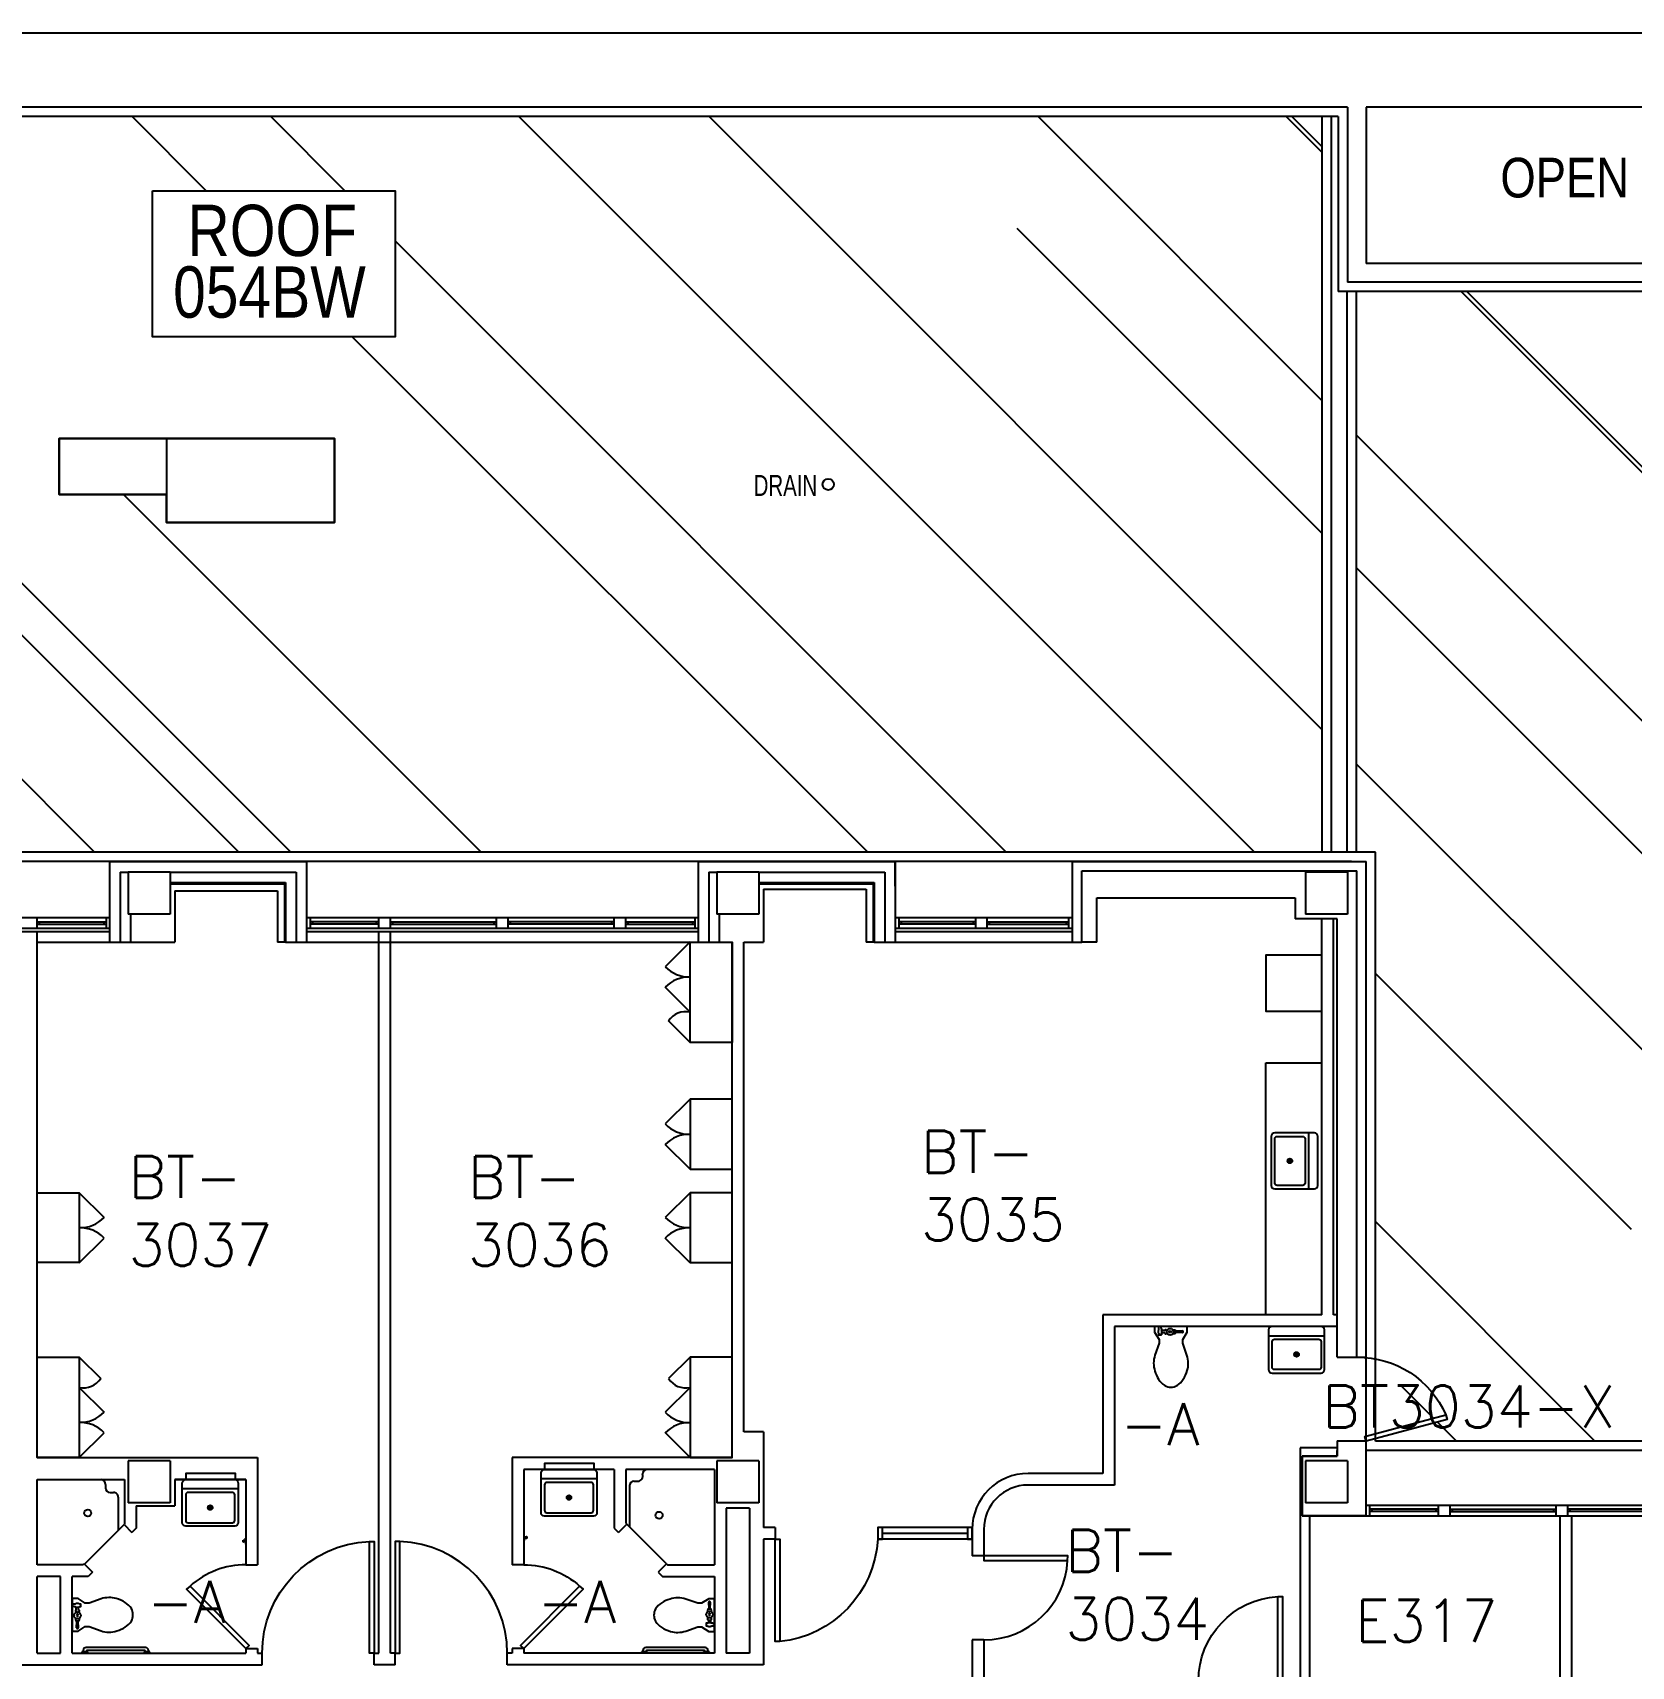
# Model space of a CAD drawing. Extents: x 2912 to 7121, y 18087 to 19938.
# Drawn here: x 5547 to 6233, y 19237 to 19938 of the extents above; entities that cross this region are included whole.
import ezdxf
from ezdxf.enums import TextEntityAlignment as Align

# ---------------------------------------------------------------- set-up
doc = ezdxf.new("R2010")
doc.units = 0
doc.header["$MEASUREMENT"] = 0
for name, color, linetype in [('ARDOOR', 7, 'CONTINUOUS'), ('ARROOMNO', 4, 'CONTINUOUS'), ('ARWALL', 7, 'CONTINUOUS'), ('ARWINDOW', 7, 'CONTINUOUS'), ('COL', 14, 'CONTINUOUS'), ('EQUIP', 30, 'CONTINUOUS'), ('EXDOOR', 8, 'CONTINUOUS'), ('EXROOF', 9, 'CONTINUOUS'), ('EXROOF_TEXT', 134, 'CONTINUOUS'), ('EXWALL', 8, 'CONTINUOUS'), ('EXWINDOW', 8, 'CONTINUOUS'), ('MILL', 1, 'CONTINUOUS'), ('MPFIXTURE', 3, 'CONTINUOUS'), ('TXT', 4, 'CONTINUOUS')]:
    doc.layers.add(name, color=color, linetype=linetype)
doc.styles.add('ARIAL_NARROW', font='ARIALN.TTF', dxfattribs={"height": 17})
doc.styles.add('ROMANS', font='romans.shx', dxfattribs={"height": 18})

msp = doc.modelspace()

# ---------------------------------------------------------------- hatches: boundary and pattern name
at = {"layer": 'EXROOF'}
h = msp.add_hatch(dxfattribs=at)
h.set_pattern_fill('AR-RROOF', color=256, scale=175, angle=135, style=0)
h.paths.add_polyline_path([(5201.37, 19901.71), (6100.47, 19901.71), (6100.47, 19586.21), (5201.37, 19586.21)])
h.paths.add_polyline_path([(5598.92, 19869.95), (5702.92, 19869.95), (5702.92, 19807.32), (5598.92, 19807.32)], flags=16)
edge = h.paths.add_edge_path(flags=16)
edge.add_arc((5460.47, 19743.96), 2.4, 0, 360)
edge = h.paths.add_edge_path(flags=16)
edge.add_arc((5458.87, 19793.71), 2.87, 0, 360)
edge = h.paths.add_edge_path(flags=16)
edge.add_arc((5358.87, 19631.71), 2.87, 0, 360)
h.paths.add_polyline_path([(5676.87, 19763.71), (5676.87, 19727.71), (5604.87, 19727.71), (5604.87, 19739.71), (5558.87, 19739.71), (5558.87, 19763.71)], flags=16)
h.paths.add_polyline_path([(5304.87, 19691.68), (5328.87, 19691.68), (5328.87, 19595.71), (5304.87, 19595.71)], flags=16)
h.paths.add_polyline_path([(5465.05, 19736.78), (5492.72, 19736.78), (5492.72, 19750.28), (5465.05, 19750.28)], flags=24)
h.paths.add_polyline_path([(5463.66, 19782.2), (5483.05, 19782.2), (5483.05, 19795.7), (5463.66, 19795.7)], flags=24)
h.paths.add_polyline_path([(5358.57, 19620.2), (5377.96, 19620.2), (5377.96, 19633.7), (5358.57, 19633.7)], flags=24)
h.paths.add_polyline_path([(5854.49, 19736.78), (5882.16, 19736.78), (5882.16, 19750.28), (5854.49, 19750.28)], flags=24)
h = msp.add_hatch(dxfattribs=at)
h.set_pattern_fill('AR-RROOF', color=256, scale=175, angle=135, style=0)
h.paths.add_polyline_path([(6880.47, 19901.71), (6804.47, 19901.71), (6804.47, 19826.71), (6612.47, 19826.71), (6612.47, 19901.71), (6551.97, 19901.71), (6551.97, 19826.71), (6359.97, 19826.71), (6359.97, 19901.71), (6299.47, 19901.71), (6299.47, 19826.71), (6115.22, 19826.71), (6115.22, 19586.21), (6123.47, 19586.21), (6123.47, 19333.71), (6880.97, 19333.71), (6880.97, 19273.71), (6946.22, 19273.71), (6946.22, 19554.21), (6837.97, 19554.21), (6837.97, 19840.71), (6880.47, 19840.71)])
edge = h.paths.add_edge_path(flags=16)
edge.add_arc((6576.87, 19761.71), 2.87, 0, 360)
edge = h.paths.add_edge_path(flags=16)
edge.add_arc((6267.87, 19761.71), 2.87, 0, 360)
edge = h.paths.add_edge_path(flags=16)
edge.add_arc((6301.31, 19576.05), 2.4, 0, 360)
edge = h.paths.add_edge_path(flags=16)
edge.add_arc((6267.87, 19569.71), 2.87, 0, 360)
h.paths.add_polyline_path([(6445.09, 19655.17), (6549.09, 19655.17), (6549.09, 19592.54), (6445.09, 19592.54)], flags=16)
edge = h.paths.add_edge_path(flags=16)
edge.add_arc((6658.59, 19578.82), 2.4, 0, 360)
edge = h.paths.add_edge_path(flags=16)
edge.add_arc((6924.87, 19430.71), 2.4, 0, 360)
edge = h.paths.add_edge_path(flags=16)
edge.add_arc((6828.04, 19585.71), 2.87, 0, 360)
edge = h.paths.add_edge_path(flags=17)
edge.add_arc((6934.47, 19558.21), 36, 180, 266.82017)
edge.add_line((6932.47, 19522.26), (6934.47, 19522.21))
edge.add_line((6934.47, 19522.21), (6934.47, 19558.21))
edge.add_line((6934.47, 19558.21), (6932.47, 19558.21))
edge.add_line((6932.47, 19558.21), (6932.47, 19522.26))
edge = h.paths.add_edge_path(flags=17)
edge.add_arc((6115.85, 19328.45), 41.26, 23.56005, 90.52713, ccw=False)
edge.add_line((6153.67, 19344.94), (6154.24, 19343.02))
edge.add_line((6154.24, 19343.02), (6119.47, 19333.71))
edge.add_line((6119.47, 19333.71), (6118.95, 19335.64))
edge.add_line((6118.95, 19335.64), (6153.67, 19344.94))
h.paths.add_polyline_path([(6576.57, 19750.2), (6595.96, 19750.2), (6595.96, 19763.7), (6576.57, 19763.7)], flags=24)
h.paths.add_polyline_path([(6272.69, 19750.2), (6292.09, 19750.2), (6292.09, 19763.7), (6272.69, 19763.7)], flags=24)
h.paths.add_polyline_path([(6311.24, 19568.87), (6338.9, 19568.87), (6338.9, 19582.37), (6311.24, 19582.37)], flags=24)
h.paths.add_polyline_path([(6275.09, 19558.2), (6294.49, 19558.2), (6294.49, 19571.7), (6275.09, 19571.7)], flags=24)
h.paths.add_polyline_path([(6666.72, 19571.65), (6694.39, 19571.65), (6694.39, 19585.15), (6666.72, 19585.15)], flags=24)
h.paths.add_polyline_path([(6908.99, 19433.06), (6936.66, 19433.06), (6936.66, 19446.56), (6908.99, 19446.56)], flags=24)
h.paths.add_polyline_path([(6809.41, 19569.51), (6828.8, 19569.51), (6828.8, 19583.01), (6809.41, 19583.01)], flags=24)

# ---------------------------------------------------------------- linework, layer by layer
at = {"layer": 'ARDOOR', "flags": 128}
for points in [[(5645.91, 19242.71, -0.402069), (5691.91, 19290.67), (5691.91, 19290.71), (5693.91, 19290.71), (5693.91, 19242.71), (5691.91, 19242.71), (5691.91, 19290.71)], [(5909.97, 19291.71, -0.368403), (5867.97, 19247.71), (5867.97, 19247.71), (5865.97, 19247.71), (5865.97, 19291.71), (5867.97, 19291.71), (5867.97, 19247.71)], [(5758.09, 19280.71, -0.184516), (5782.1, 19271.54), (5783.55, 19270.16), (5758.09, 19244.71), (5756.68, 19246.12), (5782.1, 19271.54)], [(5955.47, 19248.46, 0.39805), (5991.41, 19282.46), (5991.47, 19284.46), (5955.47, 19284.46), (5955.47, 19282.46), (5991.41, 19282.46)], [(6047.56, 19230.87, -0.396592), (6081.56, 19267.07), (6083.56, 19267.12), (6083.56, 19230.87), (6081.56, 19230.87), (6081.56, 19267.07)]]:
    msp.add_lwpolyline(points, format="xyb", dxfattribs=at)
at = {"layer": 'ARDOOR'}
for points in [[(5751.03, 19242.71, 0.402069), (5705.03, 19290.67), (5705.03, 19290.71), (5703.03, 19290.71), (5703.03, 19242.71), (5705.03, 19242.71), (5705.03, 19290.71)], [(5638.97, 19280.71, 0.184516), (5614.97, 19271.54), (5613.51, 19270.16), (5638.97, 19244.71), (5640.38, 19246.12), (5614.97, 19271.54)]]:
    msp.add_lwpolyline(points, format="xyb", dxfattribs=at)
at = {"layer": 'ARWALL'}
for p, q in [((6100.47, 19387.87), (6100.47, 19557.71)), ((6105.47, 19387.87), (6105.47, 19557.71)), ((6106.97, 19394.5), (6106.97, 19399.5)), ((6006.47, 19387.87), (6006.47, 19319.86)), ((6100.47, 19387.87), (6006.47, 19387.87)), ((6106.97, 19387.87), (6105.47, 19387.87)), ((6106.97, 19382.87), (6011.47, 19382.87)), ((6011.47, 19382.87), (6011.47, 19314.86)), ((5638.97, 19317.21), (5608.47, 19317.21)), ((5796.97, 19321.52), (5758.09, 19321.52)), ((6006.47, 19319.86), (5974.47, 19319.86)), ((6011.47, 19314.86), (5974.47, 19314.86)), ((5865.97, 19296.71), (5860.97, 19296.71)), ((5865.97, 19296.71), (5865.97, 19291.71)), ((5950.49, 19296.71), (5909.97, 19296.71)), ((5909.97, 19296.71), (5909.97, 19291.71)), ((5950.47, 19295.86), (5950.47, 19284.46)), ((5955.47, 19295.86), (5955.47, 19284.46)), ((5865.97, 19291.71), (5860.97, 19291.71)), ((5950.47, 19291.71), (5909.97, 19291.71)), ((5638.97, 19280.71), (5643.97, 19280.71)), ((5758.09, 19280.71), (5753.09, 19280.71)), ((5955.47, 19284.46), (5950.47, 19284.46)), ((5950.47, 19248.46), (5950.47, 19219.46)), ((5955.47, 19248.46), (5950.47, 19248.46)), ((5955.47, 19248.46), (5955.47, 19230.87)), ((5638.97, 19244.71), (5643.97, 19244.71)), ((5645.91, 19237.71), (5645.91, 19242.71)), ((5693.91, 19237.71), (5693.91, 19242.71)), ((5703.03, 19237.71), (5703.03, 19242.71)), ((5751.03, 19237.71), (5751.03, 19242.71)), ((5758.09, 19244.71), (5753.09, 19244.71))]:
    msp.add_line(p, q, dxfattribs=at)
at = {"layer": 'ARWALL', "linetype": 'BYBLOCK'}
for p, q in [((5549.47, 19326.71), (5549.47, 19552.21)), ((5695.97, 19242.71), (5695.97, 19552.21)), ((5700.97, 19242.71), (5700.97, 19552.21)), ((5847.47, 19326.71), (5847.47, 19547.71)), ((5852.47, 19337.71), (5852.47, 19547.71)), ((6106.97, 19369.71), (6119.47, 19369.71)), ((5860.97, 19337.71), (5852.47, 19337.71)), ((5860.97, 19337.71), (5860.97, 19296.71)), ((6106.97, 19330.87), (6091.22, 19330.87)), ((6091.22, 19330.87), (6091.22, 19230.87)), ((6106.97, 19333.86), (6106.97, 19327.21)), ((6106.97, 19333.86), (6119.47, 19333.86)), ((6106.97, 19327.21), (6106.97, 19329.71)), ((6119.47, 19306.21), (6119.47, 19329.71)), ((6119.47, 19301.71), (6119.47, 19329.71)), ((6119.47, 19301.71), (6119.47, 19329.71)), ((5549.47, 19326.71), (5643.97, 19326.71)), ((5643.97, 19326.71), (5643.97, 19280.71)), ((5753.09, 19326.71), (5753.09, 19280.71)), ((5847.47, 19326.71), (5753.09, 19326.71)), ((6092.03, 19327.21), (6106.97, 19327.21)), ((5549.47, 19317.21), (5586.91, 19317.21)), ((5549.47, 19280.71), (5549.47, 19317.21)), ((5586.91, 19317.21), (5586.91, 19298.14)), ((5608.47, 19317.21), (5638.97, 19317.21)), ((5608.47, 19317.21), (5608.47, 19305.96)), ((5638.97, 19317.21), (5638.97, 19280.71)), ((5796.97, 19321.52), (5758.09, 19321.52)), ((5758.09, 19321.52), (5758.09, 19280.71)), ((5796.97, 19321.52), (5796.97, 19296.39)), ((5839.97, 19321.52), (5801.97, 19321.52)), ((5801.97, 19321.52), (5801.97, 19298.46)), ((5839.97, 19321.52), (5839.97, 19280.71)), ((5591.91, 19305.96), (5591.91, 19296.39)), ((5591.91, 19305.96), (5608.47, 19305.96)), ((5854.97, 19304.96), (5844.97, 19304.96)), ((5844.97, 19304.96), (5844.97, 19242.71)), ((5854.97, 19304.96), (5854.97, 19242.71)), ((6119.47, 19301.71), (6092.03, 19301.71)), ((6095.22, 19301.71), (6095.22, 19144.96)), ((6095.22, 19301.71), (6095.22, 19144.96)), ((6202.53, 19301.71), (6202.53, 19168.21)), ((6207.53, 19301.71), (6207.53, 19176.21)), ((5586.91, 19298.14), (5586.67, 19297.91)), ((5586.67, 19297.91), (5590.05, 19294.53)), ((5591.91, 19296.39), (5590.05, 19294.53)), ((5796.97, 19296.39), (5798.82, 19294.53)), ((5802.36, 19298.07), (5798.82, 19294.53)), ((5801.97, 19298.46), (5802.36, 19298.07)), ((5860.97, 19291.71), (5860.97, 19237.71)), ((5569.16, 19280.71), (5549.47, 19280.71)), ((5569.55, 19281.1), (5569.16, 19280.71)), ((5569.55, 19281.1), (5573.08, 19277.56)), ((5819.33, 19281.1), (5815.79, 19277.56)), ((5819.33, 19281.1), (5819.72, 19280.71)), ((5819.72, 19280.71), (5839.97, 19280.71)), ((5559.47, 19275.71), (5549.47, 19275.71)), ((5549.47, 19242.71), (5549.47, 19275.71)), ((5559.47, 19242.71), (5559.47, 19275.71)), ((5564.47, 19242.71), (5564.47, 19275.71)), ((5571.23, 19275.71), (5564.47, 19275.71)), ((5573.08, 19277.56), (5571.23, 19275.71)), ((5815.79, 19277.56), (5817.65, 19275.71)), ((5817.65, 19275.71), (5839.97, 19275.71)), ((5839.97, 19275.71), (5839.97, 19242.71)), ((5549.47, 19242.71), (5559.47, 19242.71)), ((5564.47, 19242.71), (5638.97, 19242.71)), ((5638.97, 19244.71), (5638.97, 19242.71)), ((5643.97, 19244.71), (5643.97, 19242.71)), ((5643.97, 19242.71), (5645.91, 19242.71)), ((5693.91, 19242.71), (5695.97, 19242.71)), ((5703.03, 19242.71), (5700.97, 19242.71)), ((5753.09, 19242.71), (5751.03, 19242.71)), ((5753.09, 19244.71), (5753.09, 19242.71)), ((5758.09, 19244.71), (5758.09, 19242.71)), ((5839.97, 19242.71), (5758.09, 19242.71)), ((5854.97, 19242.71), (5844.97, 19242.71)), ((5542.41, 19237.71), (5645.91, 19237.71)), ((5703.03, 19237.71), (5693.91, 19237.71)), ((5860.97, 19237.71), (5751.03, 19237.71))]:
    msp.add_line(p, q, dxfattribs=at)
at = {"layer": 'ARWALL'}
for points in [[(5767.15, 19321.52), (5767.15, 19324.25), (5788.15, 19324.25), (5788.15, 19321.52)], [(5613.28, 19317.21), (5613.28, 19319.94), (5634.28, 19319.94), (5634.28, 19317.21)]]:
    msp.add_lwpolyline(points, dxfattribs=at)
for radius in [24, 19]:
    msp.add_arc((5974.47, 19295.86), radius, 90, 180, dxfattribs=at)
at = {"layer": 'ARWINDOW'}
msp.add_line((5911.97, 19294.21), (5948.47, 19294.21), dxfattribs=at)
for points in [[(5909.97, 19291.71), (5911.97, 19291.71), (5911.97, 19296.71), (5909.97, 19296.71)], [(5948.47, 19291.71), (5950.47, 19291.71), (5950.47, 19296.71), (5948.47, 19296.71)]]:
    msp.add_lwpolyline(points, close=True, dxfattribs=at)
at = {"layer": 'COL'}
for p, q in [((5588.47, 19577.71), (5588.47, 19559.71)), ((5606.47, 19577.71), (5588.47, 19577.71)), ((5606.47, 19577.71), (5606.47, 19559.71)), ((5840.97, 19577.71), (5840.97, 19559.71)), ((5858.97, 19577.71), (5840.97, 19577.71)), ((5858.97, 19577.71), (5858.97, 19559.71)), ((6093.47, 19577.71), (6093.47, 19559.71)), ((6111.47, 19577.71), (6093.47, 19577.71)), ((6111.47, 19577.71), (6111.47, 19559.71)), ((5606.47, 19559.71), (5588.47, 19559.71)), ((5858.97, 19559.71), (5840.97, 19559.71)), ((6111.47, 19559.71), (6093.47, 19559.71)), ((5588.47, 19325.21), (5588.47, 19307.21)), ((5606.47, 19325.21), (5588.47, 19325.21)), ((5606.47, 19325.21), (5606.47, 19307.21)), ((5840.97, 19325.21), (5840.97, 19307.21)), ((5858.97, 19325.21), (5840.97, 19325.21)), ((5858.97, 19325.21), (5858.97, 19307.21)), ((6093.47, 19325.21), (6093.47, 19307.21)), ((6111.47, 19325.21), (6093.47, 19325.21)), ((6111.47, 19325.21), (6111.47, 19307.21)), ((5606.47, 19307.21), (5588.47, 19307.21)), ((5858.97, 19307.21), (5840.97, 19307.21)), ((6111.47, 19307.21), (6093.47, 19307.21))]:
    msp.add_line(p, q, dxfattribs=at)
at = {"layer": 'EQUIP'}
for points in [[(5604.87, 19763.71), (5604.87, 19727.71), (5676.87, 19727.71), (5676.87, 19763.71), (5558.87, 19763.71), (5558.87, 19739.71), (5558.87, 19763.71), (5558.87, 19739.71), (5558.87, 19763.71), (5558.87, 19739.71), (5604.87, 19739.71)], [(5676.87, 19763.71), (5676.87, 19727.71), (5604.87, 19727.71), (5604.87, 19739.71), (5558.87, 19739.71), (5558.87, 19763.71), (5676.87, 19763.71)]]:
    msp.add_lwpolyline(points, dxfattribs=at)
at = {"layer": 'EXDOOR', "flags": 128}
msp.add_lwpolyline([(6115.47, 19369.71, -0.300809), (6153.67, 19344.94), (6154.24, 19343.02), (6119.47, 19333.71), (6118.95, 19335.64), (6153.67, 19344.94)], format="xyb", dxfattribs=at)
at = {"layer": 'EXROOF', "linetype": 'BYBLOCK'}
msp.add_circle((5888.72, 19743.96), 2.4, dxfattribs=at)
at = {"layer": 'EXROOF_TEXT'}
msp.add_lwpolyline([(5598.92, 19869.95), (5702.92, 19869.95), (5702.92, 19807.32), (5598.92, 19807.32)], close=True, dxfattribs=at)
at = {"layer": 'EXWALL'}
for p, q in [((3116.97, 19937.71), (6916.47, 19937.71)), ((6111.47, 19905.71), (3921.97, 19905.71)), ((6111.47, 19905.71), (6111.47, 19830.71)), ((6287.47, 19905.71), (6119.47, 19905.71)), ((6119.47, 19905.71), (6119.47, 19838.71)), ((6107.47, 19901.71), (3925.97, 19901.71)), ((6100.47, 19901.71), (6100.47, 19586.21)), ((6104.47, 19901.71), (6104.47, 19586.21)), ((6107.47, 19901.71), (6107.47, 19826.71)), ((6287.47, 19838.71), (6119.47, 19838.71)), ((6299.47, 19826.71), (6107.47, 19826.71)), ((6111.22, 19826.71), (6111.22, 19586.21)), ((6295.47, 19830.71), (6111.47, 19830.71)), ((6115.22, 19826.71), (6115.22, 19586.21)), ((6123.47, 19586.21), (3909.97, 19586.21)), ((6113.22, 19582.21), (3913.97, 19582.21)), ((5580.47, 19582.21), (5664.97, 19582.21)), ((5580.47, 19582.21), (5580.47, 19558.71)), ((5580.47, 19582.21), (5580.47, 19547.71)), ((5664.97, 19582.21), (5664.97, 19558.71)), ((5664.97, 19582.21), (5664.97, 19547.71)), ((5832.97, 19582.21), (5917.47, 19582.21)), ((5832.97, 19582.21), (5832.97, 19547.71)), ((5832.97, 19582.21), (5832.97, 19547.71)), ((5917.47, 19582.21), (5917.47, 19558.71)), ((5917.47, 19571.71), (5917.47, 19582.21)), ((5917.47, 19582.21), (5917.47, 19547.71)), ((5917.47, 19571.71), (5917.47, 19582.21)), ((5993.47, 19582.21), (6119.47, 19582.21)), ((5993.47, 19558.71), (5993.47, 19582.21)), ((5993.47, 19547.71), (5993.47, 19582.21)), ((6119.47, 19369.71), (6119.47, 19582.21)), ((6119.47, 19329.71), (6119.47, 19582.21)), ((6123.47, 19333.71), (6123.47, 19586.21)), ((5584.97, 19577.71), (5584.97, 19547.71)), ((5584.97, 19577.71), (5588.47, 19577.71)), ((5584.97, 19577.71), (5584.97, 19547.71)), ((5606.47, 19577.71), (5660.47, 19577.71)), ((5660.47, 19577.71), (5660.47, 19547.71)), ((5660.47, 19577.71), (5660.47, 19547.71)), ((5837.47, 19577.71), (5837.47, 19547.71)), ((5837.47, 19577.71), (5840.97, 19577.71)), ((5837.47, 19577.71), (5837.47, 19547.71)), ((5858.97, 19577.71), (5912.97, 19577.71)), ((5912.97, 19577.71), (5912.97, 19547.71)), ((5912.97, 19577.71), (5912.97, 19547.71)), ((5997.47, 19578.21), (6115.47, 19578.21)), ((5997.47, 19547.71), (5997.47, 19578.21)), ((5997.47, 19547.71), (5997.47, 19578.21)), ((6115.47, 19369.71), (6115.47, 19578.21)), ((5606.47, 19573.21), (5655.97, 19573.21)), ((5606.47, 19572.71), (5655.47, 19572.71)), ((5608.47, 19569.71), (5652.47, 19569.71)), ((5608.47, 19569.71), (5608.47, 19547.71)), ((5652.47, 19569.71), (5652.47, 19547.71)), ((5655.47, 19572.71), (5655.47, 19547.71)), ((5655.97, 19573.21), (5655.97, 19547.71)), ((5655.97, 19573.21), (5655.97, 19547.71)), ((5858.97, 19573.21), (5908.47, 19573.21)), ((5858.97, 19572.71), (5907.97, 19572.71)), ((5860.97, 19570.46), (5904.97, 19570.46)), ((5860.97, 19570.46), (5860.97, 19547.71)), ((5904.97, 19570.46), (5904.97, 19547.71)), ((5907.97, 19572.71), (5907.97, 19547.71)), ((5908.47, 19573.21), (5908.47, 19547.71)), ((5908.47, 19573.21), (5908.47, 19547.71)), ((6003.97, 19566.69), (6088.97, 19566.69)), ((6003.97, 19547.71), (6003.97, 19566.69)), ((6003.97, 19566.69), (6088.97, 19566.69)), ((6003.97, 19547.71), (6003.97, 19566.69)), ((6088.97, 19566.69), (6088.97, 19557.71)), ((6088.97, 19566.69), (6088.97, 19557.71)), ((5412.47, 19558.21), (5580.47, 19558.21)), ((5412.47, 19553.71), (5580.47, 19553.71)), ((5589.47, 19559.71), (5589.47, 19547.71)), ((5589.47, 19559.71), (5589.47, 19547.71)), ((5664.97, 19558.21), (5832.97, 19558.21)), ((5664.97, 19553.71), (5832.97, 19553.71)), ((5841.97, 19559.71), (5841.97, 19547.71)), ((5841.97, 19559.71), (5841.97, 19547.71)), ((5917.47, 19558.21), (5993.47, 19558.21)), ((5917.47, 19553.71), (5993.47, 19553.71)), ((6106.97, 19557.71), (6088.97, 19557.71)), ((6106.97, 19557.71), (6088.97, 19557.71)), ((6106.97, 19369.71), (6106.97, 19557.71)), ((5412.47, 19552.21), (5580.47, 19552.21)), ((5549.47, 19547.71), (5589.47, 19547.71)), ((5549.47, 19547.71), (5589.47, 19547.71)), ((5589.47, 19547.71), (5608.47, 19547.71)), ((5655.97, 19547.71), (5652.47, 19547.71)), ((5655.97, 19547.71), (5841.97, 19547.71)), ((5655.97, 19547.71), (5695.97, 19547.71)), ((5664.97, 19552.21), (5832.97, 19552.21)), ((5700.97, 19547.71), (5841.97, 19547.71)), ((5841.97, 19547.71), (5847.47, 19547.71)), ((5852.47, 19547.71), (5860.97, 19547.71)), ((5908.47, 19547.71), (5904.97, 19547.71)), ((5908.47, 19547.71), (5997.47, 19547.71)), ((5908.47, 19547.71), (5997.47, 19547.71)), ((5917.47, 19552.21), (5993.47, 19552.21)), ((6003.97, 19547.71), (5997.47, 19547.71)), ((6003.97, 19547.71), (5997.47, 19547.71)), ((6106.97, 19333.86), (6106.97, 19327.21)), ((6106.97, 19327.21), (6106.97, 19329.71)), ((6119.47, 19306.21), (6119.47, 19329.71)), ((6119.47, 19301.71), (6119.47, 19329.71)), ((6876.97, 19329.71), (6119.47, 19329.71)), ((6119.47, 19301.71), (6119.47, 19329.71)), ((6880.97, 19333.71), (6123.47, 19333.71)), ((6092.03, 19301.71), (6092.03, 19327.21)), ((6092.03, 19327.21), (6106.97, 19327.21)), ((6106.97, 19327.21), (6092.03, 19327.21)), ((6092.03, 19327.21), (6092.03, 19301.71)), ((6119.47, 19301.71), (6092.03, 19301.71)), ((6092.03, 19301.71), (6291.97, 19301.71)), ((6119.47, 19306.21), (6287.47, 19306.21))]:
    msp.add_line(p, q, dxfattribs=at)
at = {"layer": 'EXWALL', "linetype": 'CONTINUOUS'}
for p, q in [((6106.97, 19369.71), (6119.47, 19369.71)), ((6106.97, 19333.86), (6119.47, 19333.86))]:
    msp.add_line(p, q, dxfattribs=at)
at = {"layer": 'EXWINDOW'}
for p, q in [((5549.47, 19553.71), (5549.47, 19558.21)), ((5549.47, 19556.46), (5550.47, 19556.46)), ((5549.47, 19555.46), (5550.47, 19555.46)), ((5550.47, 19556.46), (5577.97, 19556.46)), ((5550.47, 19555.46), (5550.47, 19556.46)), ((5550.47, 19555.46), (5577.97, 19555.46)), ((5577.97, 19556.46), (5577.97, 19555.46)), ((5577.97, 19556.46), (5578.97, 19556.46)), ((5577.97, 19555.46), (5578.97, 19555.46)), ((5578.97, 19558.21), (5578.97, 19553.71)), ((5666.47, 19558.21), (5666.47, 19553.71)), ((5667.47, 19556.46), (5666.47, 19556.46)), ((5667.47, 19555.46), (5666.47, 19555.46)), ((5694.97, 19556.46), (5667.47, 19556.46)), ((5667.47, 19556.46), (5667.47, 19555.46)), ((5694.97, 19555.46), (5667.47, 19555.46)), ((5694.97, 19555.46), (5694.97, 19556.46)), ((5695.97, 19556.46), (5694.97, 19556.46)), ((5695.97, 19555.46), (5694.97, 19555.46)), ((5695.97, 19553.71), (5695.97, 19558.21)), ((5700.97, 19553.71), (5700.97, 19558.21)), ((5700.97, 19556.46), (5701.97, 19556.46)), ((5700.97, 19555.46), (5701.97, 19555.46)), ((5701.97, 19556.46), (5745.47, 19556.46)), ((5701.97, 19555.46), (5701.97, 19556.46)), ((5701.97, 19555.46), (5745.47, 19555.46)), ((5745.47, 19556.46), (5746.47, 19556.46)), ((5745.47, 19555.46), (5745.47, 19556.46)), ((5745.47, 19555.46), (5746.47, 19555.46)), ((5746.47, 19553.71), (5746.47, 19558.21)), ((5751.47, 19553.71), (5751.47, 19558.21)), ((5752.47, 19556.46), (5751.47, 19556.46)), ((5752.47, 19555.46), (5751.47, 19555.46)), ((5795.97, 19556.46), (5752.47, 19556.46)), ((5752.47, 19555.46), (5752.47, 19556.46)), ((5795.97, 19555.46), (5752.47, 19555.46)), ((5795.97, 19555.46), (5795.97, 19556.46)), ((5796.97, 19556.46), (5795.97, 19556.46)), ((5796.97, 19555.46), (5795.97, 19555.46)), ((5796.97, 19553.71), (5796.97, 19558.21)), ((5801.97, 19553.71), (5801.97, 19558.21)), ((5801.97, 19556.46), (5802.97, 19556.46)), ((5801.97, 19555.46), (5802.97, 19555.46)), ((5802.97, 19556.46), (5830.47, 19556.46)), ((5802.97, 19555.46), (5802.97, 19556.46)), ((5802.97, 19555.46), (5830.47, 19555.46)), ((5830.47, 19556.46), (5830.47, 19555.46)), ((5830.47, 19556.46), (5831.47, 19556.46)), ((5830.47, 19555.46), (5831.47, 19555.46)), ((5831.47, 19558.21), (5831.47, 19553.71)), ((5918.97, 19558.21), (5918.97, 19553.71)), ((5919.97, 19556.46), (5918.97, 19556.46)), ((5919.97, 19555.46), (5918.97, 19555.46)), ((5950.97, 19556.46), (5919.97, 19556.46)), ((5919.97, 19556.46), (5919.97, 19555.46)), ((5950.97, 19555.46), (5919.97, 19555.46)), ((5950.97, 19555.46), (5950.97, 19556.46)), ((5951.97, 19556.46), (5950.97, 19556.46)), ((5951.97, 19555.46), (5950.97, 19555.46)), ((5951.97, 19553.71), (5951.97, 19558.21)), ((5956.97, 19553.71), (5956.97, 19558.21)), ((5956.97, 19556.46), (5957.97, 19556.46)), ((5956.97, 19555.46), (5957.97, 19555.46)), ((5957.97, 19556.46), (5990.97, 19556.46)), ((5957.97, 19555.46), (5957.97, 19556.46)), ((5957.97, 19555.46), (5990.97, 19555.46)), ((5990.97, 19556.46), (5991.97, 19556.46)), ((5990.97, 19555.46), (5990.97, 19556.46)), ((5990.97, 19555.46), (5991.97, 19555.46)), ((5991.97, 19553.71), (5991.97, 19558.21)), ((6120.97, 19306.21), (6120.97, 19301.71)), ((6121.97, 19304.46), (6120.97, 19304.46)), ((6121.97, 19303.46), (6120.97, 19303.46)), ((6149.47, 19304.46), (6121.97, 19304.46)), ((6121.97, 19304.46), (6121.97, 19303.46)), ((6149.47, 19303.46), (6121.97, 19303.46)), ((6149.47, 19303.46), (6149.47, 19304.46)), ((6150.47, 19304.46), (6149.47, 19304.46)), ((6150.47, 19303.46), (6149.47, 19303.46)), ((6150.47, 19301.71), (6150.47, 19306.21)), ((6155.47, 19301.71), (6155.47, 19306.21)), ((6155.47, 19304.46), (6156.47, 19304.46)), ((6155.47, 19303.46), (6156.47, 19303.46)), ((6156.47, 19304.46), (6199.97, 19304.46)), ((6156.47, 19303.46), (6156.47, 19304.46)), ((6156.47, 19303.46), (6199.97, 19303.46)), ((6199.97, 19304.46), (6200.97, 19304.46)), ((6199.97, 19303.46), (6199.97, 19304.46)), ((6199.97, 19303.46), (6200.97, 19303.46)), ((6200.97, 19301.71), (6200.97, 19306.21)), ((6205.97, 19301.71), (6205.97, 19306.21)), ((6206.97, 19304.46), (6205.97, 19304.46)), ((6206.97, 19303.46), (6205.97, 19303.46)), ((6250.47, 19304.46), (6206.97, 19304.46)), ((6206.97, 19303.46), (6206.97, 19304.46)), ((6250.47, 19303.46), (6206.97, 19303.46))]:
    msp.add_line(p, q, dxfattribs=at)
at = {"layer": 'MILL', "linetype": 'BYBLOCK'}
for p, q in [((5829.47, 19547.78), (5818.84, 19537.15)), ((5829.47, 19517.71), (5818.84, 19528.34)), ((5829.47, 19504.71), (5820.28, 19513.9)), ((5829.47, 19480.35), (5818.84, 19469.72)), ((5829.47, 19450.28), (5818.84, 19460.91)), ((5567.47, 19440.25), (5578.1, 19429.62)), ((5829.47, 19440.25), (5818.84, 19429.62)), ((5567.47, 19410.18), (5578.1, 19420.81)), ((5829.47, 19410.18), (5818.84, 19420.81)), ((5567.47, 19369.71), (5576.66, 19360.51)), ((5829.47, 19369.71), (5820.28, 19360.51)), ((5567.47, 19356.77), (5578.1, 19346.14)), ((5829.47, 19356.71), (5818.84, 19346.08)), ((5567.47, 19326.7), (5578.1, 19337.33)), ((5829.47, 19326.71), (5818.84, 19337.34))]:
    msp.add_line(p, q, dxfattribs=at)
at = {"layer": 'MILL'}
for p, q in [((6076.47, 19387.87), (6076.47, 19495.87)), ((6076.47, 19495.87), (6100.47, 19495.87))]:
    msp.add_line(p, q, dxfattribs=at)
at = {"layer": 'MILL', "linetype": 'BYBLOCK'}
for points in [[(5847.47, 19504.71), (5829.47, 19504.71), (5829.47, 19547.71), (5847.47, 19547.71)], [(5847.47, 19480.35), (5829.47, 19480.35), (5829.47, 19450.35), (5847.47, 19450.35)], [(5549.47, 19440.25), (5567.47, 19440.25), (5567.47, 19410.25), (5549.47, 19410.25)], [(5847.47, 19440.25), (5829.47, 19440.25), (5829.47, 19410.25), (5847.47, 19410.25)], [(5549.47, 19369.71), (5567.47, 19369.71), (5567.47, 19326.71), (5549.47, 19326.71)], [(5847.47, 19369.71), (5829.47, 19369.71), (5829.47, 19326.71), (5847.47, 19326.71)]]:
    msp.add_lwpolyline(points, close=True, dxfattribs=at)
at = {"layer": 'MILL'}
msp.add_lwpolyline([(6100.47, 19542.13), (6076.47, 19542.13), (6076.47, 19518.13), (6100.47, 19518.13)], close=True, dxfattribs=at)
at = {"layer": 'MILL', "linetype": 'BYBLOCK'}
for centre, radius, start, end in [((5829.24, 19547.23), 14.49, 224.10838, 270.89162), ((5829.06, 19518.68), 14.07, 88.35524, 136.64476), ((5827.65, 19509.09), 8.8, 78.08495, 146.91505), ((5829.06, 19479.38), 14.07, 223.35524, 271.64476), ((5829.24, 19450.83), 14.49, 89.10838, 135.89162), ((5567.87, 19439.28), 14.07, 268.35524, 316.64476), ((5829.06, 19439.28), 14.07, 223.35524, 271.64476), ((5567.69, 19410.72), 14.49, 44.10838, 90.89162), ((5829.24, 19410.72), 14.49, 89.10838, 135.89162), ((5569.29, 19365.38), 8.8, 258.08495, 326.91505), ((5827.65, 19365.32), 8.8, 213.08495, 281.91505), ((5567.87, 19355.8), 14.07, 268.35524, 316.64476), ((5829.06, 19355.73), 14.07, 223.35524, 271.64476), ((5567.69, 19327.24), 14.49, 44.10838, 90.89162), ((5829.24, 19327.18), 14.49, 89.10838, 135.89162)]:
    msp.add_arc(centre, radius, start, end, dxfattribs=at)
at = {"layer": 'MPFIXTURE'}
for p, q in [((6030.49, 19381.5), (6030.49, 19381.99)), ((6030.49, 19379.26), (6030.49, 19379.76)), ((6030.55, 19382.05), (6030.55, 19382.8)), ((6031.56, 19379.2), (6030.55, 19379.2)), ((6031.56, 19382.05), (6031.56, 19382.8)), ((6031.62, 19381.99), (6031.62, 19381.5)), ((6031.62, 19379.76), (6031.62, 19379.26)), ((6033.3, 19381.11), (6031.79, 19381.11)), ((6033.3, 19380.15), (6031.79, 19380.15)), ((6033.3, 19381.11), (6033.3, 19381.43)), ((6033.3, 19379.82), (6033.3, 19380.15)), ((6033.36, 19381.49), (6033.57, 19381.49)), ((6033.57, 19379.76), (6033.36, 19379.76)), ((6033.63, 19381.43), (6033.63, 19381.11)), ((6033.64, 19381.11), (6033.63, 19381.11)), ((6034.04, 19381.11), (6033.63, 19381.11)), ((6033.64, 19380.15), (6033.63, 19380.15)), ((6034.04, 19380.15), (6033.63, 19380.15)), ((6033.63, 19380.15), (6033.63, 19379.82)), ((6033.9, 19380.15), (6034.04, 19380.15)), ((6035.04, 19380.84), (6035.4, 19381.05)), ((6035.04, 19380.42), (6035.04, 19380.84)), ((6035.4, 19380.21), (6035.04, 19380.42)), ((6035.4, 19381.05), (6035.77, 19380.84)), ((6035.77, 19380.42), (6035.4, 19380.21)), ((6035.77, 19380.84), (6035.77, 19380.42)), ((6036.98, 19381.19), (6036.73, 19381.19)), ((6036.73, 19380.07), (6036.98, 19380.07)), ((6036.98, 19381.19), (6036.98, 19381.43)), ((6036.98, 19379.83), (6036.98, 19380.07)), ((6037.04, 19381.5), (6037.26, 19381.5)), ((6037.26, 19379.77), (6037.04, 19379.77)), ((6037.32, 19381.43), (6037.32, 19381.2)), ((6037.81, 19381.2), (6037.32, 19381.2)), ((6037.32, 19380.07), (6037.32, 19379.83)), ((6037.32, 19380.07), (6037.81, 19380.07)), ((6037.87, 19380.13), (6037.87, 19381.14)), ((6040.64, 19380.97), (6037.87, 19380.81)), ((6037.87, 19380.48), (6040.65, 19380.31)), ((5578.66, 19315.05), (5578.66, 19313.71)), ((5805.41, 19316.52), (5807.1, 19316.52)), ((5807.1, 19316.52), (5807.1, 19316.52)), ((5580.66, 19311.71), (5582.11, 19311.71)), ((5584.16, 19309.72), (5584.16, 19295.4)), ((5803.41, 19314.52), (5803.41, 19297.01)), ((5569.7, 19280.94), (5586.67, 19297.91)), ((5819.33, 19281.1), (5802.36, 19298.07)), ((5565.23, 19263.8), (5564.48, 19263.8)), ((5565.23, 19262.79), (5564.48, 19262.79)), ((5565.78, 19263.86), (5565.29, 19263.86)), ((5565.29, 19262.73), (5565.78, 19262.73)), ((5565.79, 19261), (5565.79, 19260.78)), ((5566.17, 19261.06), (5565.85, 19261.06)), ((5565.85, 19260.72), (5566.17, 19260.72)), ((5566.17, 19261.06), (5566.17, 19262.56)), ((5566.17, 19260.71), (5566.17, 19260.72)), ((5566.17, 19260.31), (5566.17, 19260.72)), ((5566.44, 19259.31), (5566.23, 19258.95)), ((5566.23, 19258.95), (5566.44, 19258.58)), ((5566.86, 19259.31), (5566.44, 19259.31)), ((5567.07, 19258.95), (5566.86, 19259.31)), ((5566.86, 19258.58), (5567.07, 19258.95)), ((5567.13, 19261.06), (5567.13, 19262.56)), ((5567.46, 19261.06), (5567.13, 19261.06)), ((5567.13, 19260.71), (5567.13, 19260.72)), ((5567.13, 19260.31), (5567.13, 19260.72)), ((5567.13, 19260.72), (5567.46, 19260.72)), ((5567.13, 19260.46), (5567.13, 19260.31)), ((5568.02, 19263.86), (5567.52, 19263.86)), ((5567.52, 19262.73), (5568.02, 19262.73)), ((5567.52, 19260.78), (5567.52, 19261)), ((5568.08, 19262.79), (5568.08, 19263.8)), ((5836.92, 19261.23), (5836.92, 19261.01)), ((5837.22, 19261.29), (5836.98, 19261.29)), ((5836.98, 19260.95), (5837.22, 19260.95)), ((5837.22, 19261.29), (5837.22, 19261.78)), ((5837.22, 19260.7), (5837.22, 19260.95)), ((5837.28, 19261.84), (5838.29, 19261.84)), ((5837.58, 19259.73), (5837.37, 19259.37)), ((5837.37, 19259.37), (5837.58, 19259.01)), ((5837.63, 19261.84), (5837.47, 19264.62)), ((5838, 19259.73), (5837.58, 19259.73)), ((5837.58, 19259.01), (5838, 19259.01)), ((5838.13, 19264.61), (5837.97, 19261.84)), ((5838.21, 19259.37), (5838, 19259.73)), ((5838, 19259.01), (5838.21, 19259.37)), ((5838.35, 19261.78), (5838.35, 19261.29)), ((5838.59, 19261.29), (5838.35, 19261.29)), ((5838.35, 19260.95), (5838.35, 19260.7)), ((5838.35, 19260.95), (5838.59, 19260.95)), ((5838.65, 19261.01), (5838.65, 19261.23)), ((5565.79, 19257.31), (5565.79, 19257.09)), ((5566.09, 19257.37), (5565.85, 19257.37)), ((5565.85, 19257.03), (5566.09, 19257.03)), ((5566.09, 19257.37), (5566.09, 19257.62)), ((5566.09, 19256.54), (5566.09, 19257.03)), ((5567.15, 19256.48), (5566.15, 19256.48)), ((5566.31, 19253.71), (5566.47, 19256.48)), ((5566.44, 19258.58), (5566.86, 19258.58)), ((5566.8, 19256.48), (5566.97, 19253.7)), ((5567.21, 19257.62), (5567.21, 19257.37)), ((5567.45, 19257.37), (5567.21, 19257.37)), ((5567.21, 19257.03), (5567.45, 19257.03)), ((5567.21, 19257.03), (5567.21, 19256.54)), ((5567.51, 19257.09), (5567.51, 19257.31)), ((5836.36, 19255.53), (5836.36, 19254.52)), ((5836.91, 19255.59), (5836.42, 19255.59)), ((5836.42, 19254.46), (5836.91, 19254.46)), ((5836.92, 19257.54), (5836.92, 19257.32)), ((5837.3, 19257.6), (5836.98, 19257.6)), ((5836.98, 19257.26), (5837.3, 19257.26)), ((5837.3, 19258.01), (5837.3, 19257.6)), ((5837.3, 19257.86), (5837.3, 19258)), ((5837.3, 19257.61), (5837.3, 19257.6)), ((5837.3, 19257.26), (5837.3, 19255.75)), ((5838.27, 19258), (5838.27, 19257.6)), ((5838.27, 19257.61), (5838.27, 19257.6)), ((5838.59, 19257.6), (5838.27, 19257.6)), ((5838.27, 19257.26), (5838.27, 19255.75)), ((5838.27, 19257.26), (5838.59, 19257.26)), ((5838.65, 19257.32), (5838.65, 19257.54)), ((5839.15, 19255.59), (5838.65, 19255.59)), ((5838.65, 19254.46), (5839.15, 19254.46)), ((5839.21, 19255.53), (5839.95, 19255.53)), ((5839.21, 19254.52), (5839.95, 19254.52)), ((5596.08, 19245.21), (5570.46, 19245.21)), ((5836.05, 19245.17), (5810.44, 19245.17)), ((5571.12, 19243.35), (5568.6, 19243.35)), ((5568.6, 19243.35), (5568.6, 19242.72)), ((5569.2, 19243.96), (5569.2, 19243.35)), ((5570.46, 19243.54), (5570.46, 19243.35)), ((5595.57, 19243.94), (5570.89, 19243.94)), ((5571.12, 19242.72), (5571.12, 19243.35)), ((5595.26, 19243.34), (5595.26, 19242.71)), ((5597.78, 19243.34), (5595.26, 19243.34)), ((5595.9, 19243.52), (5595.9, 19243.35)), ((5597.17, 19243.94), (5597.17, 19243.32)), ((5597.78, 19242.71), (5597.78, 19243.34)), ((5811.09, 19243.31), (5808.57, 19243.31)), ((5808.57, 19243.31), (5808.57, 19242.68)), ((5809.18, 19243.92), (5809.18, 19243.31)), ((5810.44, 19243.5), (5810.44, 19243.31)), ((5835.54, 19243.91), (5810.86, 19243.91)), ((5811.09, 19242.68), (5811.09, 19243.31)), ((5835.23, 19243.3), (5835.23, 19242.67)), ((5837.75, 19243.3), (5835.23, 19243.3)), ((5835.88, 19243.49), (5835.88, 19243.31)), ((5837.14, 19243.91), (5837.14, 19243.28)), ((5837.75, 19242.67), (5837.75, 19243.3))]:
    msp.add_line(p, q, dxfattribs=at)
at = {"layer": 'MPFIXTURE', "linetype": 'BYBLOCK'}
for p, q in [((5637.71, 19291.08), (5637.71, 19291.28)), ((5637.71, 19291.28), (5637.91, 19291.28)), ((5637.71, 19290.35), (5637.71, 19291.08)), ((5637.91, 19290.35), (5637.71, 19290.35)), ((5637.91, 19291.28), (5637.91, 19291.08)), ((5638.78, 19291.08), (5637.91, 19291.08)), ((5637.91, 19291.08), (5637.91, 19290.55)), ((5638.78, 19290.55), (5637.91, 19290.55)), ((5637.91, 19290.55), (5637.91, 19290.35)), ((5638.78, 19291.08), (5638.78, 19292.08)), ((5638.78, 19292.08), (5639.03, 19292.08)), ((5638.78, 19290.55), (5638.78, 19289.55)), ((5638.78, 19289.55), (5639.03, 19289.55)), ((5758.34, 19293.65), (5758.09, 19293.65)), ((5758.34, 19291.12), (5758.09, 19291.12)), ((5758.34, 19292.65), (5758.34, 19293.65)), ((5758.34, 19292.65), (5759.22, 19292.65)), ((5758.34, 19292.12), (5759.22, 19292.12)), ((5758.34, 19292.12), (5758.34, 19291.12)), ((5759.22, 19292.65), (5759.22, 19292.85)), ((5759.22, 19292.85), (5759.42, 19292.85)), ((5759.22, 19292.12), (5759.22, 19292.65)), ((5759.22, 19291.92), (5759.22, 19292.12)), ((5759.42, 19291.92), (5759.22, 19291.92)), ((5759.42, 19292.85), (5759.42, 19292.12)), ((5759.42, 19292.12), (5759.42, 19291.92))]:
    msp.add_line(p, q, dxfattribs=at)
at = {"layer": 'MPFIXTURE'}
for points in [[(6097.24, 19465.87), (6080.24, 19465.87, 0.414214), (6078.74, 19464.37), (6078.74, 19443.37, 0.414214), (6080.24, 19441.87), (6097.24, 19441.87, 0.414214), (6098.74, 19443.37), (6098.74, 19464.37, 0.414214)], [(6092.24, 19443.37), (6081.24, 19443.37, -0.414214), (6080.24, 19444.37), (6080.24, 19463.37, -0.414214), (6081.24, 19464.37), (6092.24, 19464.37, -0.414214), (6093.24, 19463.37), (6093.24, 19444.37, -0.414214)], [(6077.63, 19381.37), (6077.63, 19364.37, 0.414214), (6079.13, 19362.87), (6100.13, 19362.87, 0.414214), (6101.63, 19364.37), (6101.63, 19381.37, 0.414214), (6100.13, 19382.87), (6079.13, 19382.87, 0.414214)], [(6100.13, 19376.37), (6100.13, 19365.37, -0.414214), (6099.13, 19364.37), (6080.13, 19364.37, -0.414214), (6079.13, 19365.37), (6079.13, 19376.37, -0.414214), (6080.13, 19377.37), (6099.13, 19377.37, -0.414214)], [(5635.66, 19315.71), (5635.66, 19298.71, -0.414214), (5634.16, 19297.21), (5613.16, 19297.21, -0.414214), (5611.66, 19298.71), (5611.66, 19315.71, -0.414214), (5613.16, 19317.21), (5634.16, 19317.21, -0.414214)], [(5789.53, 19320.02), (5789.53, 19303.02, -0.414214), (5788.03, 19301.52), (5767.03, 19301.52, -0.414214), (5765.53, 19303.02), (5765.53, 19320.02, -0.414214), (5767.03, 19321.52), (5788.03, 19321.52, -0.414214)], [(5767.03, 19315.02), (5767.03, 19304.02, 0.414214), (5768.03, 19303.02), (5787.03, 19303.02, 0.414214), (5788.03, 19304.02), (5788.03, 19315.02, 0.414214), (5787.03, 19316.02), (5768.03, 19316.02, 0.414214)], [(5613.16, 19310.71), (5613.16, 19299.71, 0.414214), (5614.16, 19298.71), (5633.16, 19298.71, 0.414214), (5634.16, 19299.71), (5634.16, 19310.71, 0.414214), (5633.16, 19311.71), (5614.16, 19311.71, 0.414214)]]:
    msp.add_lwpolyline(points, format="xyb", close=True, dxfattribs=at)
for points in [[(6094.74, 19465.87), (6094.74, 19441.87)], [(6077.63, 19378.87), (6101.63, 19378.87)], [(5789.53, 19317.52), (5765.53, 19317.52)], [(5635.66, 19313.21), (5611.66, 19313.21)]]:
    msp.add_lwpolyline(points, dxfattribs=at)
at = {"layer": 'MPFIXTURE', "linetype": 'BYBLOCK'}
for points in [[(6040.77, 19375.69), (6040.77, 19377.28), (6042.73, 19380.37), (6042.73, 19382.87), (6028.73, 19382.87), (6028.73, 19380.37), (6030.68, 19377.28), (6030.68, 19375.69), (6028.88, 19370.55, 0.08237), (6028.32, 19367.16, 0.08237), (6028.88, 19363.76, 0.073528), (6030.42, 19360.22, 0.084425), (6033.06, 19357.51, 0.117036), (6035.73, 19356.87, 0.117036), (6038.39, 19357.51, 0.084425), (6041.03, 19360.22, 0.074791), (6042.72, 19364.03, 0.09898), (6043.13, 19367.16, 0.08237), (6042.57, 19370.55)], [(5571.66, 19264.25), (5570.06, 19264.25), (5566.97, 19266.21), (5564.47, 19266.21), (5564.47, 19252.21), (5566.97, 19252.21), (5570.06, 19254.17), (5571.66, 19254.17), (5576.79, 19252.37, 0.08237), (5580.18, 19251.8, 0.08237), (5583.58, 19252.37, 0.073528), (5587.13, 19253.9, 0.084425), (5589.84, 19256.54, 0.117036), (5590.47, 19259.21, 0.117036), (5589.84, 19261.87, 0.084425), (5587.13, 19264.52, 0.074791), (5583.31, 19266.2, 0.09898), (5580.18, 19266.61, 0.08237), (5576.79, 19266.05)], [(5832.78, 19254.07), (5834.38, 19254.07), (5837.47, 19252.11), (5839.97, 19252.11), (5839.97, 19266.11), (5837.47, 19266.11), (5834.38, 19264.15), (5832.78, 19264.15), (5827.65, 19265.95, 0.08237), (5824.25, 19266.51, 0.08237), (5820.86, 19265.95, 0.073528), (5817.31, 19264.42, 0.084425), (5814.6, 19261.77, 0.117036), (5813.97, 19259.11, 0.117036), (5814.6, 19256.44, 0.084425), (5817.31, 19253.8, 0.074791), (5821.13, 19252.12, 0.09898), (5824.25, 19251.7, 0.08237), (5827.65, 19252.27)]]:
    msp.add_lwpolyline(points, format="xyb", close=True, dxfattribs=at)
at = {"layer": 'MPFIXTURE'}
for centre, radius in [((6086.74, 19453.87), 1), ((6086.74, 19453.87), 0.5), ((6035.4, 19380.63), 1.44), ((6089.63, 19370.87), 1), ((6089.63, 19370.87), 0.5), ((5777.53, 19309.52), 1), ((5777.53, 19309.52), 0.5), ((5571.08, 19302.85), 1.5), ((5623.66, 19305.21), 1), ((5623.66, 19305.21), 0.5), ((5816.19, 19301.94), 1.5), ((5566.65, 19258.95), 1.44), ((5837.79, 19259.37), 1.44)]:
    msp.add_circle(centre, radius, dxfattribs=at)
for centre, radius, start, end in [((6032.35, 19380.63), 2.08, 167.33125, 180), ((6032.35, 19380.63), 2.08, 180, 192.66875), ((6031.62, 19380.79), 1.33, 151.51207, 167.33125), ((6031.62, 19380.46), 1.33, 192.66875, 208.48793), ((6031.17, 19381.04), 0.816, 145.59694, 151.51207), ((6031.17, 19380.22), 0.816, 208.48793, 214.40306), ((6030.55, 19381.99), 0.0602, 90, 180), ((6030.55, 19379.26), 0.0602, 180, 270), ((6031.56, 19381.99), 0.0602, 0, 90), ((6031.56, 19379.26), 0.0602, 270, 0), ((6030.95, 19381.04), 0.816, 28.48793, 34.40306), ((6030.91, 19380.24), 0.865, 325.94062, 331.51207), ((6030.49, 19380.79), 1.33, 12.66875, 28.48793), ((6030.49, 19380.46), 1.33, 331.51207, 347.33125), ((6029.77, 19380.63), 2.08, 0, 12.66875), ((6029.77, 19380.63), 2.08, 347.33125, 360), ((6033.36, 19381.43), 0.0602, 90, 180), ((6033.36, 19379.82), 0.0602, 180, 270), ((6033.57, 19381.43), 0.0602, 0, 90), ((6033.57, 19379.82), 0.0602, 270, 0), ((6037.04, 19381.43), 0.0602, 90, 180), ((6037.04, 19379.83), 0.0602, 180, 270), ((6037.26, 19381.43), 0.0602, 0, 90), ((6037.26, 19379.83), 0.0602, 270, 0), ((6037.81, 19381.14), 0.0602, 0, 90), ((6037.81, 19380.13), 0.0602, 270, 360), ((6040.65, 19380.64), 0.329, 270, 91.70769), ((5576.67, 19315.23), 2, 354.87236, 82.34211), ((5805.41, 19314.52), 2, 90, 180), ((5807, 19318.75), 2.23, 272.44864, 20.17123), ((5811.1, 19319.52), 2, 90, 180), ((5580.66, 19313.71), 2, 180, 270), ((5582.17, 19309.72), 1.99, 359.85409, 91.82091), ((5565.29, 19263.8), 0.0602, 90, 180), ((5565.29, 19262.79), 0.0602, 180, 270), ((5566.24, 19263.18), 0.816, 118.48793, 124.40306), ((5566.24, 19263.4), 0.816, 235.59694, 241.51207), ((5565.85, 19261), 0.0602, 90, 180), ((5565.85, 19260.78), 0.0602, 180, 270), ((5566.49, 19262.73), 1.33, 102.66875, 118.48793), ((5566.49, 19263.86), 1.33, 241.51207, 257.33125), ((5566.65, 19262.01), 2.08, 90, 102.66875), ((5566.65, 19264.58), 2.08, 257.33125, 270), ((5566.65, 19262.01), 2.08, 77.33125, 90), ((5566.65, 19264.58), 2.08, 270, 282.66875), ((5566.82, 19262.73), 1.33, 61.51207, 77.33125), ((5566.82, 19263.86), 1.33, 282.66875, 298.48793), ((5567.06, 19263.18), 0.816, 55.59694, 61.51207), ((5567.04, 19263.45), 0.865, 298.48793, 304.05938), ((5567.46, 19261), 0.0602, 0, 90), ((5567.46, 19260.78), 0.0602, 270, 0), ((5568.02, 19263.8), 0.0602, 0, 90), ((5568.02, 19262.79), 0.0602, 270, 0), ((5836.98, 19261.23), 0.0602, 90, 180), ((5836.98, 19261.01), 0.0602, 180, 270), ((5837.28, 19261.78), 0.0602, 90, 180), ((5837.8, 19264.62), 0.329, 358.29231, 180), ((5838.29, 19261.78), 0.0602, 0, 90), ((5838.59, 19261.23), 0.0602, 0, 90), ((5838.59, 19261.01), 0.0602, 270, 0), ((5565.85, 19257.31), 0.0602, 90, 180), ((5565.85, 19257.09), 0.0602, 180, 270), ((5566.15, 19256.54), 0.0602, 180, 270), ((5566.64, 19253.7), 0.329, 178.29231, 360), ((5567.15, 19256.54), 0.0602, 270, 0), ((5567.45, 19257.31), 0.0602, 0, 90), ((5567.45, 19257.09), 0.0602, 270, 0), ((5836.42, 19255.53), 0.0602, 90, 180), ((5836.42, 19254.52), 0.0602, 180, 270), ((5837.4, 19254.87), 0.865, 118.48793, 124.05938), ((5837.37, 19255.13), 0.816, 235.59694, 241.51207), ((5836.98, 19257.54), 0.0602, 90, 180), ((5836.98, 19257.32), 0.0602, 180, 270), ((5837.62, 19254.46), 1.33, 102.66875, 118.48793), ((5837.62, 19255.59), 1.33, 241.51207, 257.33125), ((5837.78, 19253.74), 2.08, 90, 102.66875), ((5837.78, 19256.31), 2.08, 257.33125, 270), ((5837.78, 19253.74), 2.08, 77.33125, 90), ((5837.78, 19256.31), 2.08, 270, 282.66875), ((5837.95, 19254.46), 1.33, 61.51207, 77.33125), ((5837.95, 19255.59), 1.33, 282.66875, 298.48793), ((5838.19, 19254.91), 0.816, 55.59694, 61.51207), ((5838.19, 19255.13), 0.816, 298.48793, 304.40306), ((5838.59, 19257.54), 0.0602, 0, 90), ((5838.59, 19257.32), 0.0602, 270, 0), ((5839.15, 19255.53), 0.0602, 0, 90), ((5839.15, 19254.52), 0.0602, 270, 0), ((5570.46, 19243.96), 1.26, 90, 180), ((5595.9, 19243.94), 1.26, 0, 90), ((5810.44, 19243.92), 1.26, 90, 180), ((5835.88, 19243.91), 1.26, 0, 90), ((5570.89, 19243.54), 0.42, 90, 180), ((5595.48, 19243.52), 0.42, 0, 90), ((5810.86, 19243.5), 0.42, 90, 180), ((5835.46, 19243.49), 0.42, 0, 90)]:
    msp.add_arc(centre, radius, start, end, dxfattribs=at)

# ---------------------------------------------------------------- texts
at = {"layer": 'ARROOMNO', "style": 'ROMANS'}
for s, p in [('BT-', (5928.48, 19448.83, -0.29)), ('BT-', (5588.59, 19437.98, -0.29)), ('BT-', (5734.13, 19437.98, -0.29)), ('3035', (5928.48, 19419.69, -0.29)), ('3037', (5588.59, 19408.84, -0.29)), ('3036', (5734.13, 19408.84, -0.29)), ('BT3034-X', (6100.64, 19339.58, -0.29)), ('-A', (6014.07, 19331.98, -0.29)), ('BT-', (5990.44, 19277.64, -0.29)), ('-A', (5596.47, 19255.79, -0.29)), ('-A', (5763.92, 19255.79, -0.29)), ('3034', (5990.44, 19248.5, -0.29)), ('E317', (6114.85, 19247.7))]:
    msp.add_text(s, height=18, dxfattribs=at).set_placement(p)
at = {"layer": 'EXROOF_TEXT', "style": 'ARIAL_NARROW'}
for s, p in [('ROOF', (5650.23, 19841.91)), ('054BW', (5649.03, 19815.49))]:
    msp.add_text(s, height=22, dxfattribs=at).set_placement(p, align=Align.CENTER)
at = {"layer": 'EXROOF_TEXT', "style": 'ARIAL_NARROW', "width": 0.85}
msp.add_attdef('DRAIN', text='VTR', height=9, dxfattribs=at).set_placement((5870.37, 19743.53), align=Align.MIDDLE)
at = {"layer": 'TXT', "style": 'ARIAL_NARROW'}
msp.add_text('OPEN', height=17, dxfattribs=at).set_placement((6177.05, 19867.05))

doc.saveas('drawing.dxf')
